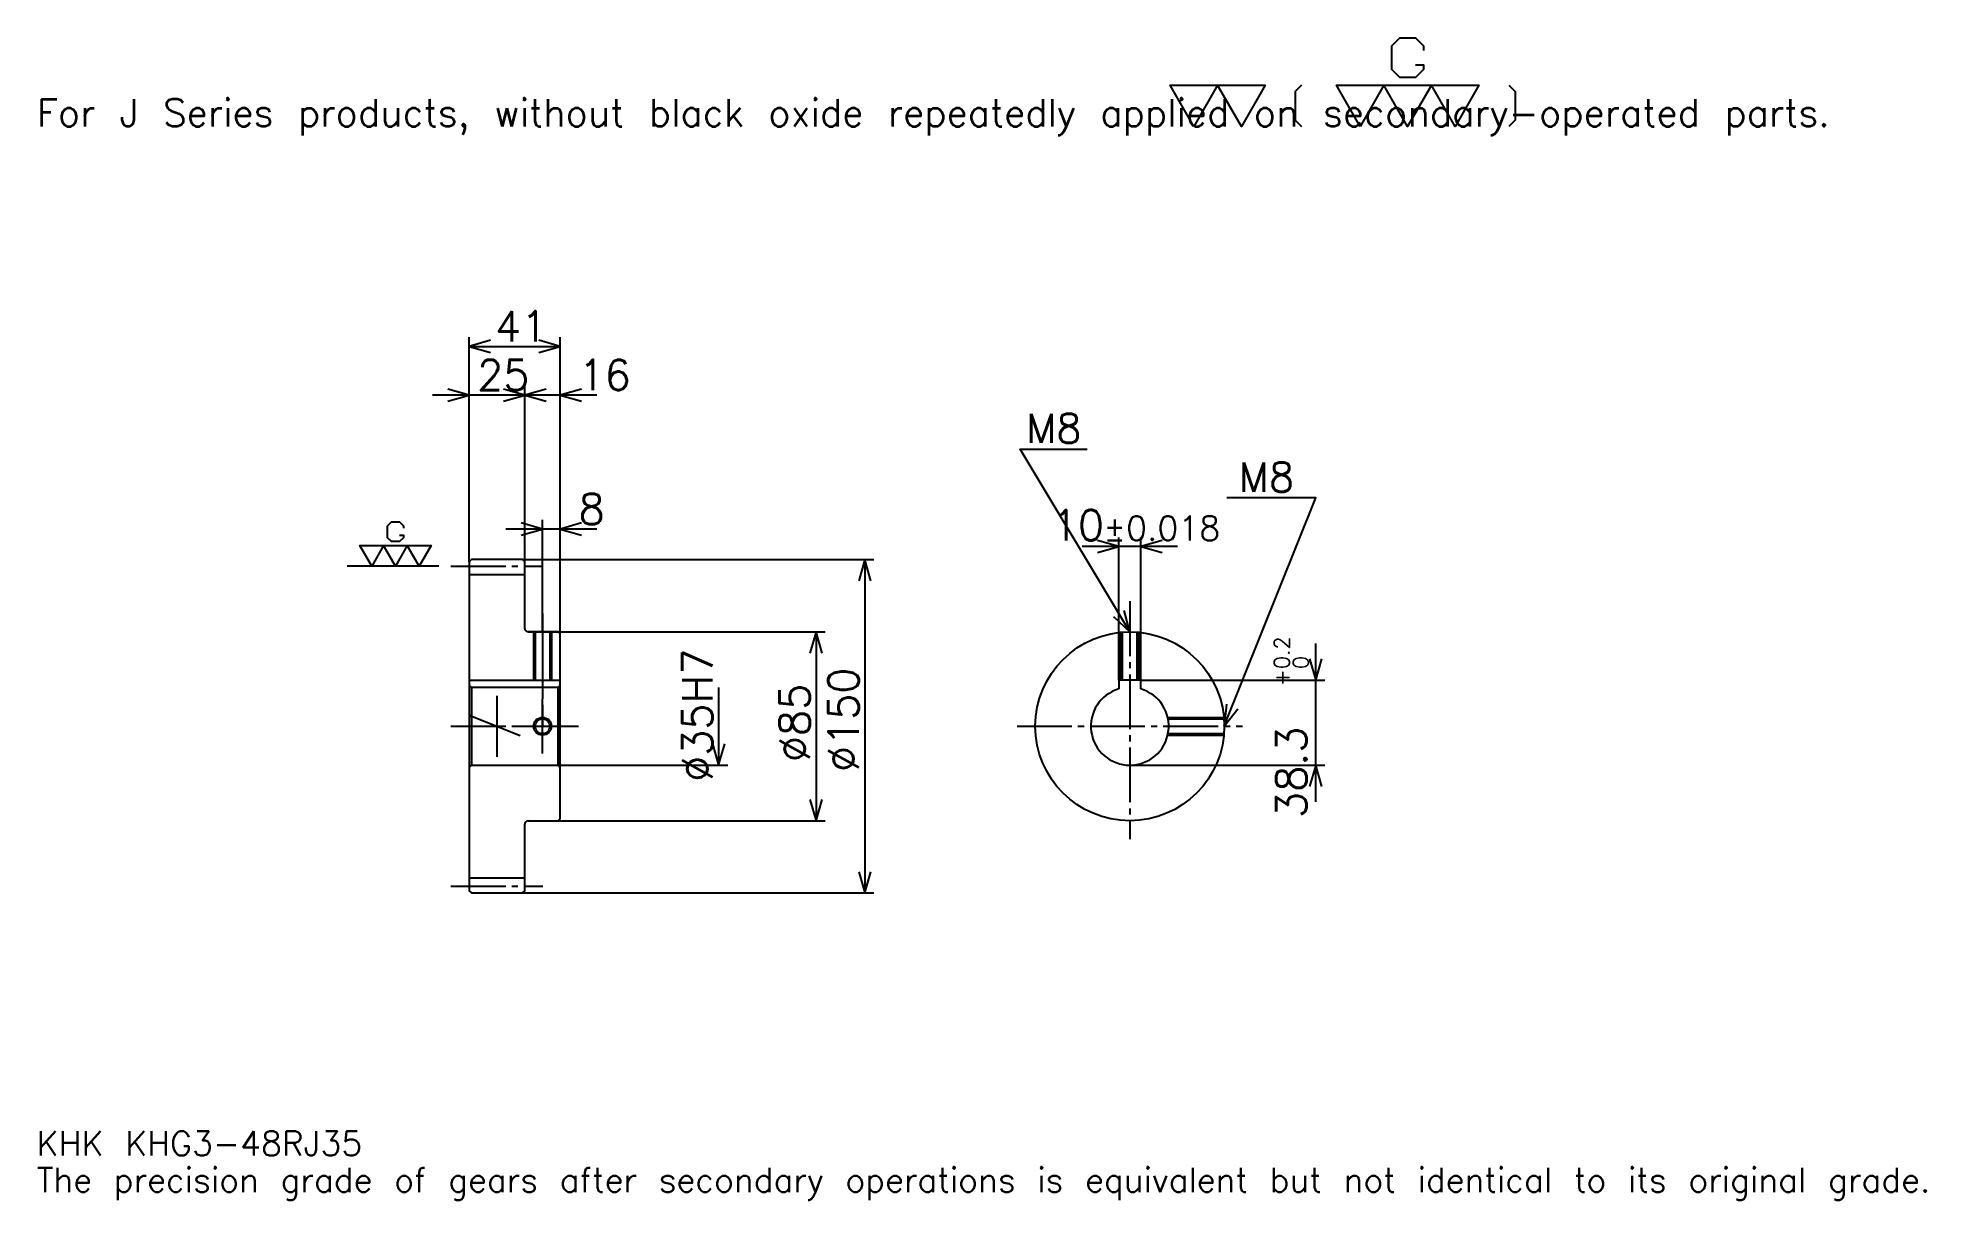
# Model space of a CAD drawing. Extents: x 28 to 877, y 10 to 533.
import ezdxf

# ---------------------------------------------------------------- set-up
doc = ezdxf.new("R2010")
doc.units = 0
doc.linetypes.add('DASHDOT', pattern=[32.869564, 24.652174, -2.73913, 2.73913, -2.73913])
doc.layers.get('0').update_dxf_attribs({"linetype": 'CONTINUOUS'})
doc.layers.add('DASHDOT', color=6, linetype='DASHDOT')
doc.styles.add('KANJI', font='TXT', dxfattribs={"bigfont": 'BIGFONT'})

msp = doc.modelspace()

# ---------------------------------------------------------------- linework, layer by layer
at = {"color": 5}
for p, q in [((221.869553, 298.239136), (221.869553, 398.217407)), ((221.869553, 394.108704), (262.869568, 394.108704)), ((262.869568, 298.239136), (262.869568, 398.217407)), ((246.869553, 298.239136), (246.869553, 376.304321)), ((263.304321, 372.195648), (205.434769, 372.195648)), ((279.304321, 372.195648), (230.434769, 372.195648)), ((254.869553, 298.239136), (254.869553, 316.043488)), ((279.304321, 311.934784), (238.434769, 311.934784)), ((514.021729, 244.039139), (514.021729, 308.195648)), ((524.021729, 244.039139), (524.021729, 308.195648)), ((221.869553, 297.239136), (221.869553, 298.239136)), ((245.869553, 298.239136), (262.869568, 298.239136)), ((246.869553, 297.239136), (246.869553, 298.239136)), ((254.869553, 265.739136), (254.869553, 298.239136)), ((254.869553, 265.739136), (254.869553, 298.239136)), ((262.869568, 298.239136), (403.934753, 298.239136)), ((262.869568, 264.739136), (262.869568, 298.239136)), ((399.82608, 298.239136), (399.82608, 148.239136)), ((540.456482, 304.086975), (497.586914, 304.086975)), ((248.369553, 265.739136), (262.869568, 265.739136)), ((262.869568, 265.739136), (382.021729, 265.739136)), ((377.913025, 265.739136), (377.913025, 180.739136)), ((602.608643, 189.304352), (602.608643, 260.473907)), ((334.086945, 240.739136), (334.086945, 205.739136)), ((524.021729, 244.039139), (606.717346, 244.039139)), ((262.869568, 205.739136), (338.195648, 205.739136)), ((519.021729, 205.739136), (606.717346, 205.739136)), ((248.369553, 180.739136), (262.869568, 180.739136)), ((262.869568, 180.739136), (382.021729, 180.739136)), ((245.869553, 148.239136), (262.869568, 148.239136)), ((262.869568, 148.239136), (403.934753, 148.239136))]:
    msp.add_line(p, q, dxfattribs=at)
at = {"color": 7}
for p, q in [((208.173904, 295.239136), (167.086945, 295.239136)), ((234.369553, 236.934784), (234.369553, 209.543488))]:
    msp.add_line(p, q, dxfattribs=at)
at = {"color": 4}
for p, q in [((221.869553, 291.489136), (246.869553, 291.489136)), ((221.869553, 244.039139), (262.869568, 244.039139)), ((222.869553, 240.739136), (222.869553, 205.739136)), ((261.869568, 240.739136), (262.869568, 241.739136)), ((261.869568, 205.739136), (262.869568, 204.739136)), ((221.869553, 154.989136), (246.869553, 154.989136))]:
    msp.add_line(p, q, dxfattribs=at)
at = {"color": 7}
for points in [[(647.530457, 520.818298), (651.091309, 520.818298), (651.091309, 518.681763), (647.530457, 515.12085), (640.408691, 515.12085), (636.847839, 518.681763), (636.847839, 529.36438), (640.408691, 532.925232), (647.530457, 532.925232), (651.091309, 529.36438), (651.091309, 527.227844)], [(547.826111, 493.043488), (537.143494, 511.559998), (579.873962, 511.559998), (569.191345, 493.043488), (558.508728, 511.559998), (547.826111, 493.043488)], [(596.253906, 511.559998), (593.405273, 508.711304), (593.405273, 495.892181), (596.253906, 493.043488)], [(622.60437, 493.043488), (611.921753, 511.559998), (676.017456, 511.559998), (665.334839, 493.043488), (654.652222, 511.559998), (643.969604, 493.043488), (633.286987, 511.559998), (622.60437, 493.043488)], [(689.548706, 511.559998), (692.3974, 508.711304), (692.3974, 495.892181), (689.548706, 493.043488)], [(190.5065, 309.126526), (192.286942, 309.126526), (192.286942, 308.058258), (190.5065, 306.277832), (186.945648, 306.277832), (185.165207, 308.058258), (185.165207, 313.399567), (186.945648, 315.179993), (190.5065, 315.179993), (192.286942, 313.399567), (192.286942, 312.331299)], [(178.043457, 295.239136), (172.702164, 304.497406), (204.749985, 304.497406), (199.408676, 295.239136), (194.067383, 304.497406), (188.726074, 295.239136), (183.384766, 304.497406), (178.043457, 295.239136)]]:
    msp.add_lwpolyline(points, dxfattribs=at)
at = {"color": 5}
for points in [[(231.456512, 396.847839), (221.869553, 394.108704), (231.456512, 391.369568)], [(253.282593, 391.369568), (262.869568, 394.108704), (253.282593, 396.847839)], [(212.282593, 369.456512), (221.869553, 372.195648), (212.282593, 374.934784)], [(237.282593, 369.456512), (246.869553, 372.195648), (237.282593, 374.934784)], [(256.456512, 374.934784), (246.869553, 372.195648), (256.456512, 369.456512)], [(272.456512, 374.934784), (262.869568, 372.195648), (272.456512, 369.456512)], [(519.021729, 265.739136), (469.717377, 347.913055), (499.847839, 347.913055)], [(561.521729, 223.239136), (602.608704, 326), (562.617371, 326)], [(245.282593, 309.195648), (254.869553, 311.934784), (245.282593, 314.67392)], [(272.456512, 314.67392), (262.869568, 311.934784), (272.456512, 309.195648)], [(504.434753, 301.347839), (514.021729, 304.086975), (504.434753, 306.82608)], [(533.608643, 306.82608), (524.021729, 304.086975), (533.608643, 301.347839)], [(402.565216, 288.652161), (399.82608, 298.239136), (397.086945, 288.652161)], [(511.740479, 272.550598), (519.021729, 265.739136), (516.438049, 275.369141)], [(380.652161, 256.152191), (377.913025, 265.739136), (375.173889, 256.152191)], [(599.869507, 253.626099), (602.608643, 244.039139), (605.347778, 253.626099)], [(562.537537, 233.157837), (561.521729, 223.239136), (567.624268, 231.124008)], [(331.347809, 215.326096), (334.086945, 205.739136), (336.82608, 215.326096)], [(605.347778, 196.152176), (602.608643, 205.739136), (599.869507, 196.152176)], [(375.173889, 190.326096), (377.913025, 180.739136), (380.652161, 190.326096)], [(397.086945, 157.826096), (399.82608, 148.239136), (402.565216, 157.826096)]]:
    msp.add_lwpolyline(points, dxfattribs=at)
at = {"color": 4}
for points in [[(246.869553, 267.239136), (246.869553, 297.239136), (245.869553, 298.239136), (222.869553, 298.239136), (221.869553, 297.239136), (221.869553, 204.739136)], [(248.369553, 180.739136), (261.869568, 180.739136), (262.869568, 181.739136), (262.869568, 264.739136), (261.869568, 265.739136), (248.369553, 265.739136)], [(250.869553, 265.739136), (250.869553, 244.039139)], [(251.544556, 265.739136), (251.544556, 244.039139)], [(258.19455, 265.739136), (258.19455, 244.039139)], [(258.869568, 265.739136), (258.869568, 244.039139)], [(515.021729, 244.039139), (515.021729, 265.550476)], [(515.696716, 244.039139), (515.696716, 265.608887)], [(522.346741, 244.039139), (522.346741, 265.608887)], [(523.021729, 244.039139), (523.021729, 265.550476)], [(221.869553, 204.739136), (222.869553, 205.739136), (261.869568, 205.739136), (261.869568, 240.739136), (222.869553, 240.739136), (221.869553, 241.739136)], [(524.021729, 240.009644), (524.021729, 244.039139), (514.021729, 244.039139), (514.021729, 240.009644)], [(536.058411, 227.239136), (561.333069, 227.239136)], [(536.202942, 226.564133), (561.391479, 226.564133)], [(536.058411, 219.239136), (561.333069, 219.239136)], [(536.202942, 219.914139), (561.391479, 219.914139)], [(221.869553, 204.739136), (221.869553, 149.239136), (222.869553, 148.239136), (245.869553, 148.239136), (246.869553, 149.239136), (246.869553, 179.239136)]]:
    msp.add_lwpolyline(points, dxfattribs=at)
for centre, radius in [((519.021729, 223.239136), 42.5), ((254.869553, 223.239136), 3.325)]:
    msp.add_circle(centre, radius, dxfattribs=at)
at = {"color": 7}
msp.add_circle((254.869553, 223.239136), 4, dxfattribs=at)
at = {"color": 4}
for centre, radius, start, end in [((248.369553, 267.239136), 1.5, 180, 270), ((519.021729, 223.239136), 17.5, 106.601549926, 73.398450074), ((248.369553, 179.239136), 1.5, 90, 180)]:
    msp.add_arc(centre, radius, start, end, dxfattribs=at)
at = {"layer": 'DASHDOT', "color": 7}
for p, q in [((213.652161, 295.239136), (255.086945, 295.239136)), ((519.021729, 279.434784), (519.021729, 172.521744)), ((254.869553, 265.739136), (254.869553, 223.239136)), ((213.652161, 223.239136), (271.086945, 223.239136)), ((221.869553, 228.16301), (246.869553, 218.315262)), ((468.304321, 223.239136), (569.739136, 223.239136)), ((213.652161, 151.239136), (255.086945, 151.239136))]:
    msp.add_line(p, q, dxfattribs=at)
for points in [[(254.869553, 273.956543), (254.869553, 235.821747)], [(254.869553, 211.021744), (254.869553, 235.456528)], [(242.652161, 223.239136), (267.086945, 223.239136)]]:
    msp.add_lwpolyline(points, dxfattribs=at)

# ---------------------------------------------------------------- texts
at = {"color": 7, "style": 'KANJI'}
for s, height, p in [('For J Series products, without black oxide repeatedly applied on secondary-operated parts.', 12.326087, (27.391304, 493.043488)), ('41', 13.695652, (233.467377, 396.299988)), ('25', 13.695652, (225.467377, 374.386963)), ('16', 13.695652, (271.086945, 374.386963)), ('M8', 13.147827, (472.456512, 350.652161)), ('M8', 13.147827, (568.095642, 328.739136)), ('8', 13.695652, (271.086945, 314.126099)), ('10', 13.695652, (483.903381, 306.82608)), ('%%p0.018', 10.956522, (507.047302, 306.82608)), ('KHK KHG3-48RJ35', 10.956522, (27.391304, 30.130434)), ('The precision grade of gears after secondary operations is equivalent but not identical to its original grade.', 10.956522, (27.391304, 13.695652))]:
    msp.add_text(s, height=height, dxfattribs=at).set_placement(p)
for s, height, p in [('%%c35H7', 13.695652, (331.347809, 198.244568)), ('0.2', 6.847826, (590.830383, 248.957687)), ('%%c150', 13.695652, (397.086945, 202.695648)), ('+', 6.847826, (590.830383, 241.288132)), ('0', 6.847826, (599.321716, 248.957687)), ('%%c85', 13.695652, (375.173889, 207.146744)), ('38.3', 13.695652, (598.499939, 182.007919))]:
    msp.add_text(s, height=height, rotation=90, dxfattribs=at).set_placement(p)

doc.saveas('drawing.dxf')
